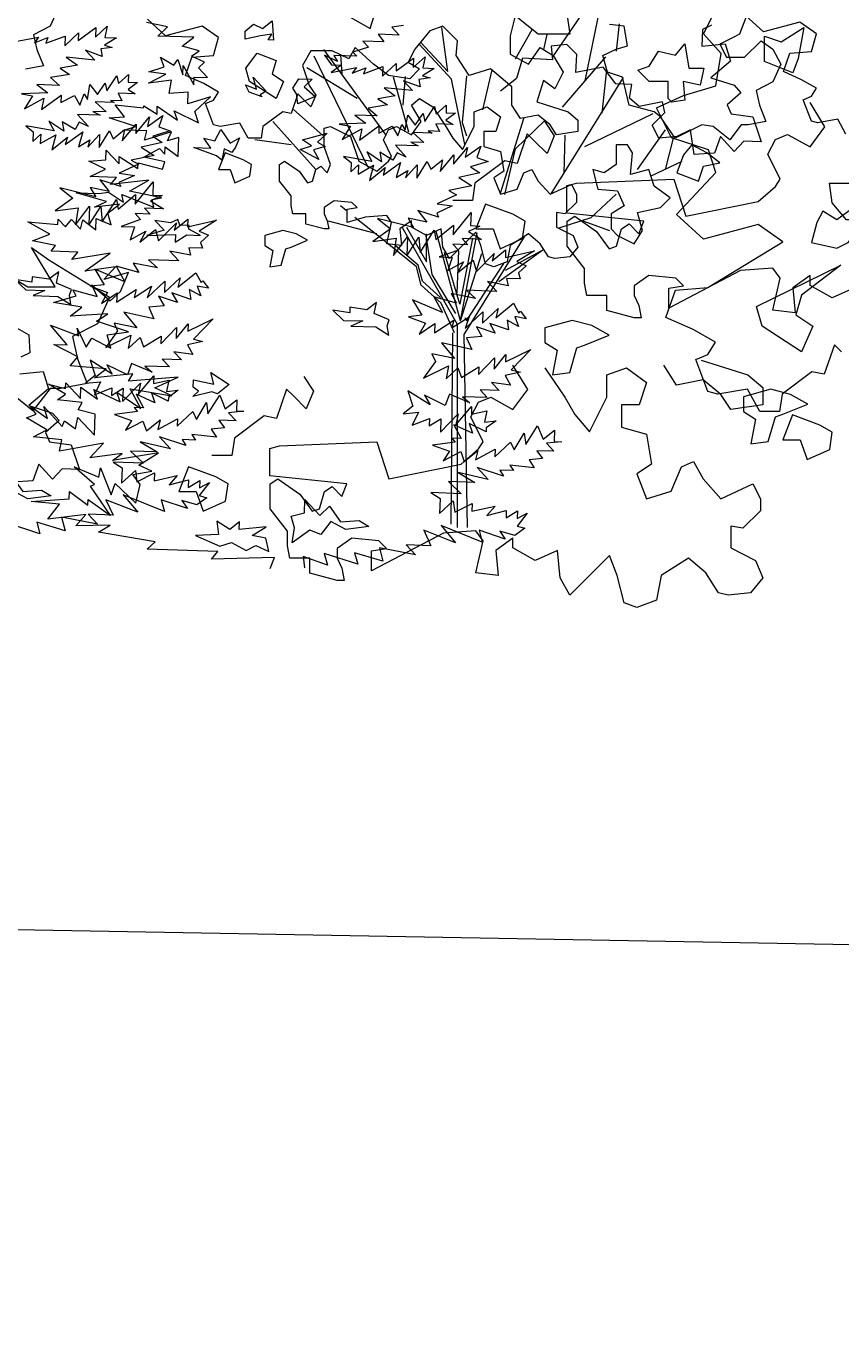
# Model space of a CAD drawing. Header units: inches. Extents: x -11 to 128, y 7 to 56.
# Drawn here: x 64.518 to 65.03, y 21.375 to 22.189 of the extents above; entities that cross this region are included whole.
import ezdxf

# ---------------------------------------------------------------- set-up
doc = ezdxf.new("R2010")
doc.units = ezdxf.units.IN
doc.header["$MEASUREMENT"] = 0
doc.layers.add('CAY', color=94, linetype='Continuous')
doc.layers.add('CAY-3', color=61, linetype='Continuous')
picture_1 = doc.add_image_def('image1.jpg', size_in_pixel=(1680, 1093))

# ---------------------------------------------------------------- blocks, each defined once
blk = doc.blocks.new('A$C76451831')
at = {"layer": 'CAY'}
for p, q in [((2281, 794.5), (2332.5, 870.4)), ((2326.2, 761), (2347.8, 865.6)), ((2491.6, 827), (2512.8, 868.3)), ((2134, 774), (2125.3, 835.7)), ((2370.1, 802.5), (2374.1, 840.9)), ((2228.6, 791.9), (2251.7, 832.8)), ((2268, 805.1), (2272.9, 825.9)), ((2516.4, 799.3), (2491.6, 827)), ((2047.7, 684.5), (1960.2, 805.1)), ((2138.7, 763.4), (2093.5, 812.2)), ((2095.8, 814.5), (2134, 774)), ((2509.3, 753.8), (2516.4, 799.3)), ((2022.3, 639.8), (1946.8, 795.6)), ((1985.8, 770.9), (1983.8, 797.9)), ((2294.3, 724.1), (2354.9, 794.5)), ((5100.1, 784.6), (5088.7, 759.5)), ((2007, 736.3), (1936.2, 779.1)), ((2079.1, 689), (2057.9, 766.3)), ((2071.1, 726.8), (2074.5, 766.9)), ((2157.5, 671.8), (2138.7, 763.4)), ((2159.9, 768.1), (2154, 702.8)), ((2182.7, 720.5), (2195.7, 776.4)), ((2278.7, 602.9), (2379.6, 765.8)), ((2350.1, 715.8), (2356.4, 776.4)), ((5253, 758.5), (5223.8, 764.9)), ((2463.9, 740.3), (2509.3, 753.8)), ((5088.7, 759.5), (5065.6, 747.7)), ((5065.6, 747.7), (5070.3, 726.8)), ((5239.5, 745.8), (5253, 758.5)), ((5289.7, 744), (5239.5, 745.8)), ((5273.4, 731.5), (5289.7, 744)), ((5577.6, 747.1), (5548.1, 748.2)), ((5548.1, 748.2), (5555.9, 737.5)), ((5583.5, 760.5), (5567.1, 758.4)), ((5567.1, 758.4), (5577.6, 747.1)), ((2426.2, 723.2), (2463.9, 740.3)), ((5070.3, 726.8), (5079.3, 704)), ((5297.2, 725.2), (5273.4, 731.5)), ((5534.4, 730.1), (5512.8, 723.1)), ((5526.5, 738.5), (5534.4, 730.1)), ((5555.9, 737.5), (5526.5, 738.5)), ((1958.8, 684.4), (1917.8, 720.8)), ((2207.6, 603.7), (2240.9, 709.9)), ((2325.4, 669), (2421.3, 715.4)), ((2446.8, 681.3), (2426.2, 723.2)), ((5248.4, 702.9), (5243.4, 716.2)), ((5243.4, 716.2), (5262.1, 705.1)), ((5262.1, 705.1), (5267.3, 713.1)), ((5267.3, 713.1), (5274.7, 691.5)), ((5286.5, 717.4), (5297.2, 725.2)), ((5304.8, 709.1), (5286.5, 717.4)), ((5296.4, 701.2), (5304.8, 709.1)), ((5472.8, 719.1), (5482.8, 705.6)), ((5491.1, 710.3), (5472.8, 719.1)), ((5518.1, 717.5), (5485.9, 718.6)), ((5485.9, 718.6), (5491.1, 710.3)), ((5512.8, 723.1), (5518.1, 717.5)), ((5554.2, 689.5), (5573.5, 707.4)), ((5573.1, 697), (5597.7, 714.7)), ((5573.5, 707.4), (5573.1, 697)), ((5597.3, 701.6), (5613.7, 716.9)), ((5597.7, 714.7), (5597.3, 701.6)), ((5613.7, 716.9), (5610.4, 701.1)), ((1948.8, 636.8), (1888.7, 704)), ((2154, 702.8), (2159.9, 684)), ((2228.7, 665.9), (2269.2, 705.2)), ((2399.3, 636.8), (2438.6, 692.2)), ((5079.3, 704), (5054.2, 699.3)), ((5226.3, 679.6), (5250.7, 692.4)), ((5226.8, 695.5), (5248.4, 702.9)), ((5250.7, 692.4), (5226.8, 695.5)), ((5274.7, 691.5), (5275.2, 704.7)), ((5275.2, 704.7), (5290.1, 677.4)), ((5309, 687.6), (5296.4, 701.2)), ((5496.3, 705.1), (5482.4, 694.7)), ((5482.4, 694.7), (5517.5, 701.6)), ((5482.8, 705.6), (5496.3, 705.1)), ((5517.5, 701.6), (5511.8, 693.7)), ((5511.8, 693.7), (5530.6, 701.2)), ((5527.6, 693.1), (5554.7, 703.1)), ((5530.6, 701.2), (5527.6, 693.1)), ((5554.7, 703.1), (5554.2, 689.5)), ((5626.7, 700.5), (5610, 690.2)), ((5610, 690.2), (5620.8, 687.1)), ((5610.4, 701.1), (5626.7, 700.5)), ((1914.2, 671.4), (1863.5, 678.5)), ((2296.7, 631.7), (2297.9, 685.1)), ((2438.6, 636.8), (2450, 680.8)), ((2498.7, 664.2), (2446.8, 681.3)), ((5258.6, 683.9), (5226.3, 679.6)), ((5255.2, 665.5), (5258.6, 683.9)), ((5290.1, 677.4), (5290.5, 688.3)), ((5290.5, 688.3), (5309, 687.6)), ((5596.1, 669.4), (5556.4, 673.5)), ((5556.4, 673.5), (5571.9, 662.1)), ((5606.7, 674.5), (5583.5, 683)), ((5583.5, 683), (5596.1, 669.4)), ((5620.8, 687.1), (5604.8, 685)), ((5604.8, 685), (5606.7, 674.5)), ((2213.4, 601.8), (2228.7, 665.9)), ((2509.3, 632.9), (2498.7, 664.2)), ((5282, 667.2), (5255.2, 665.5)), ((5281.5, 650.9), (5282, 667.2)), ((5313.5, 660.7), (5281.5, 650.9)), ((5291.5, 640.2), (5313.5, 660.7)), ((5571.9, 662.1), (5547.7, 658)), ((5547.7, 658), (5561, 649.3)), ((2417.8, 627.7), (2461.8, 648.6)), ((5179.9, 649.5), (5219.6, 645.4)), ((5192.9, 632.7), (5179.9, 649.5)), ((5219.6, 645.4), (5219.7, 648.1)), ((5219.7, 648.1), (5238.4, 636.6)), ((5238.4, 636.6), (5238.7, 647.4)), ((5238.7, 647.4), (5267.1, 627.9)), ((5262.5, 641.2), (5296.4, 624.1)), ((5267.1, 627.9), (5262.5, 641.2)), ((5296.4, 624.1), (5291.5, 640.2)), ((5515.2, 635.1), (5530.7, 623.7)), ((5546.9, 634), (5515.2, 635.1)), ((5561, 649.3), (5534.1, 644.8)), ((5534.1, 644.8), (5546.9, 634)), ((5586.1, 614), (5589.5, 635.2)), ((5589.5, 635.2), (5599.9, 621.2)), ((5599.9, 621.2), (5610.9, 637.2)), ((5610.9, 637.2), (5613.2, 626.2)), ((5613.2, 626.2), (5627.1, 647)), ((5627.1, 647), (5629.4, 636.5)), ((5629.4, 636.5), (5643.5, 649.2)), ((5656.2, 637.9), (5642.7, 627.9)), ((5643.5, 649.2), (5643.1, 638.3)), ((5643.1, 638.3), (5656.2, 637.9)), ((5171.6, 631.2), (5192.9, 632.7)), ((5208.3, 619), (5171.6, 631.2)), ((5192.3, 614.2), (5208.3, 619)), ((5530.7, 623.7), (5493.4, 622.2)), ((5493.4, 622.2), (5509.2, 619.4)), ((5509.2, 619.4), (5497.7, 600.8)), ((5521.7, 599.9), (5549.1, 620.3)), ((5549.1, 620.3), (5548.8, 609.9)), ((5548.8, 609.9), (5567.7, 619.6)), ((5567.7, 619.6), (5575.4, 606.2)), ((5575.4, 606.2), (5581.3, 621.9)), ((5581.3, 621.9), (5586.1, 614)), ((5629, 622.9), (5634, 612.3)), ((5652.9, 622.1), (5629, 622.9)), ((5642.7, 627.9), (5652.9, 622.1)), ((2334.4, 569.5), (2369.4, 602.2)), ((5224, 613.1), (5192.3, 614.2)), ((5220.8, 600), (5224, 613.1)), ((5258.8, 611.8), (5220.8, 600)), ((5252.9, 598.9), (5258.8, 611.8)), ((5268.9, 603.8), (5252.9, 598.9)), ((5268, 577.1), (5268.9, 603.8)), ((5497.7, 600.8), (5525, 616.1)), ((5525, 616.1), (5521.7, 599.9)), ((5596.8, 610.9), (5612.2, 596.8)), ((5623.5, 610), (5596.8, 610.9)), ((5618.2, 612.9), (5623.5, 610)), ((5634, 612.3), (5618.2, 612.9)), ((1991.5, 579.5), (1983.4, 586)), ((5166.8, 572.4), (5167.3, 586)), ((5167.3, 586), (5185.2, 566.8)), ((5219.9, 576), (5241.7, 588.4)), ((5241.7, 588.4), (5249.5, 580.4)), ((5249.5, 580.4), (5249.9, 590.8)), ((5249.9, 590.8), (5268, 577.1)), ((5552.8, 569.8), (5532, 583.7)), ((5532, 583.7), (5539.2, 570.3)), ((5568.7, 572), (5550.5, 583.1)), ((5550.5, 583.1), (5552.8, 569.8)), ((5574.5, 582.2), (5568.7, 572)), ((5603.9, 592.1), (5572.2, 593.2)), ((5572.2, 593.2), (5587.5, 576.3)), ((5587.5, 576.3), (5574.5, 582.2)), ((5612.2, 596.8), (5593.6, 597.4)), ((5593.6, 597.4), (5603.9, 592.1)), ((5653.7, 566.3), (5673.1, 589.7)), ((5669.9, 576.2), (5691.8, 591.7)), ((5673.1, 589.7), (5669.9, 576.2)), ((5691.8, 591.7), (5686.2, 575.6)), ((2034.5, 546.7), (1966.9, 564.4)), ((2041.2, 539.6), (2003.7, 569.7)), ((2289.6, 555.4), (2334.4, 569.5)), ((2323, 565.2), (2360, 551.4)), ((5142.7, 570.6), (5166.8, 572.4)), ((5166.3, 559.3), (5142.7, 570.6)), ((5185.2, 566.8), (5185.5, 577.2)), ((5185.5, 577.2), (5211.7, 560.4)), ((5211.7, 560.4), (5212, 568.1)), ((5212, 568.1), (5246.1, 559.2)), ((5249.2, 569.6), (5219.9, 576)), ((5246.1, 559.2), (5249.2, 569.6)), ((5499.6, 577.1), (5510.2, 568.6)), ((5539.2, 570.3), (5499.6, 577.1)), ((5510.2, 568.6), (5509.7, 555.5)), ((5509.7, 555.5), (5520.5, 565.5)), ((5520.5, 565.5), (5520, 552.4)), ((5520, 552.4), (5541.7, 564.8)), ((5541.7, 564.8), (5536, 543.7)), ((5554.9, 551.2), (5579.5, 568.9)), ((5579.5, 568.9), (5573.3, 547.8)), ((5586.4, 547.4), (5602.9, 565.4)), ((5602.3, 546.8), (5616.7, 570.3)), ((5602.9, 565.4), (5602.3, 546.8)), ((5616.7, 570.3), (5621.8, 559.3)), ((5621.8, 559.3), (5638.1, 572.3)), ((5634.8, 556.1), (5654.2, 579.4)), ((5638.1, 572.3), (5634.8, 556.1)), ((5654.2, 579.4), (5653.7, 566.3)), ((5701.9, 570.1), (5677.6, 562.8)), ((5677.6, 562.8), (5690.5, 554.2)), ((5686.2, 575.6), (5701.9, 570.1)), ((2147.3, 419.7), (2069.9, 556)), ((2075.8, 556.2), (2104.1, 507.8)), ((2102.9, 544.4), (2111.2, 489.7)), ((2104.1, 507.8), (2104.1, 546.7)), ((2151.6, 424.8), (2117.3, 549.9)), ((2151.6, 424.8), (2175, 548.1)), ((5144.7, 549.2), (5166.3, 559.3)), ((5181.8, 547.9), (5144.7, 549.2)), ((5173.3, 537.8), (5181.8, 547.9)), ((5536, 543.7), (5557.9, 561.5)), ((5557.9, 561.5), (5554.9, 551.2)), ((5573.3, 547.8), (5589.5, 557.7)), ((5589.5, 557.7), (5586.4, 547.4)), ((5690.5, 554.2), (5661.2, 547.5)), ((5661.2, 547.5), (5679.4, 536)), ((2089.9, 500.7), (2041.2, 539.6)), ((2092.3, 503.1), (2060.4, 530.2)), ((2168.2, 540.8), (2150.5, 448.4)), ((2156.8, 405.9), (2241.3, 542.4)), ((5125.3, 526.3), (5157, 525.2)), ((5167.5, 513.9), (5125.3, 526.3)), ((5157, 525.2), (5170.6, 527)), ((5170.6, 527), (5191.5, 513.1)), ((5227, 544), (5173.3, 537.8)), ((5199.7, 528.7), (5227, 544)), ((5244.7, 519.4), (5199.7, 528.7)), ((5679.4, 536), (5647, 529.4)), ((5647, 529.4), (5657.7, 523.6)), ((5683.6, 539.8), (5680.1, 515.6)), ((2150.5, 448.4), (2129.2, 520.8)), ((2146.9, 463.7), (2149.3, 523.1)), ((2151.6, 424.8), (2181.2, 519.2)), ((2205.1, 479.9), (2266.8, 524.3)), ((2214.5, 496), (2264.5, 523.1)), ((5150.9, 506.4), (5167.5, 513.9)), ((5185.9, 510.6), (5150.9, 506.4)), ((5169.6, 498), (5185.9, 510.6)), ((5189.1, 524.1), (5233.8, 506.2)), ((5191.5, 513.1), (5189.1, 524.1)), ((5231.5, 517.1), (5244.7, 519.4)), ((5233.8, 506.2), (5231.5, 517.1)), ((5651.7, 507.9), (5630, 497.8)), ((5657.7, 523.6), (5630.5, 510.9)), ((5630.5, 510.9), (5651.7, 507.9)), ((5680.1, 515.6), (5652.4, 515.6)), ((2096.6, 475.1), (2089.9, 500.7)), ((2098.2, 480.3), (2092.3, 503.1)), ((2111.2, 489.7), (2144.6, 435.4)), ((2159.9, 424.8), (2212.2, 505.4)), ((5152.5, 474.6), (5153.1, 490.4)), ((5153.1, 490.4), (5174, 481.5)), ((5174, 481.5), (5169.6, 498)), ((5597.6, 477.6), (5547.3, 490.2)), ((5547.3, 490.2), (5565.4, 476)), ((5589.9, 491), (5597.6, 477.6)), ((5616.4, 485.1), (5589.9, 491)), ((5632.6, 492.3), (5603.4, 501.4)), ((5603.4, 501.4), (5616.4, 485.1)), ((5630, 497.8), (5632.6, 492.3)), ((5653, 467.5), (5678.1, 498.8)), ((5678.1, 498.8), (5677.5, 480.3)), ((2124.5, 449.6), (2096.6, 475.1)), ((2123.3, 457.8), (2098.2, 480.3)), ((5057.3, 485.6), (5099.7, 481.8)), ((5088.4, 468.6), (5057.3, 485.6)), ((5099.7, 481.8), (5100, 489.5)), ((5100, 489.5), (5110.1, 478.8)), ((5110.1, 478.8), (5118.6, 488.9)), ((5118.6, 488.9), (5131.2, 475.3)), ((5131.2, 475.3), (5134.4, 488.3)), ((5134.4, 488.3), (5152.5, 474.6)), ((5565.4, 476), (5540.7, 458.3)), ((5606.8, 442.8), (5626.5, 473.9)), ((5626.5, 473.9), (5628.7, 460.7)), ((5628.7, 460.7), (5653.5, 481.1)), ((5653.5, 481.1), (5653, 467.5)), ((5690.6, 479.8), (5674.5, 472.2)), ((5674.5, 472.2), (5692.6, 461.1)), ((5677.5, 480.3), (5690.6, 479.8)), ((5064.1, 459.1), (5088.4, 468.6)), ((5096, 452.5), (5064.1, 459.1)), ((5540.7, 458.3), (5573.1, 462.6)), ((5569.5, 438.7), (5589, 464.8)), ((5573.1, 462.6), (5569.5, 438.7)), ((5589, 464.8), (5588.1, 438)), ((5588.1, 438), (5604.8, 464.2)), ((5604.8, 464.2), (5606.8, 442.8)), ((5652.5, 454.4), (5660.4, 445.9)), ((5673.8, 453.6), (5652.5, 454.4)), ((5665.9, 462.1), (5673.8, 453.6)), ((5692.6, 461.1), (5665.9, 462.1)), ((2143, 408.3), (2124.5, 449.6)), ((5062.5, 449.6), (5086.7, 432.5)), ((5090.3, 444.6), (5096, 452.5)), ((5127.4, 443.3), (5090.3, 444.6)), ((5119.3, 433.1), (5127.4, 443.3)), ((5172.7, 441.7), (5119.3, 433.1)), ((5137.3, 416.6), (5172.7, 441.7)), ((5660.4, 445.9), (5633.3, 436.5)), ((5633.3, 436.5), (5651.9, 435.8)), ((5651.9, 435.8), (5645.8, 417.4)), ((5685.6, 416.1), (5710.5, 441.5)), ((5707.5, 431.2), (5726.6, 446.4)), ((5710.5, 441.5), (5707.5, 431.2)), ((5726.6, 446.4), (5726.2, 435.9)), ((5726.2, 435.9), (5766.8, 445)), ((5766.8, 445), (5742.3, 429.9)), ((2147.3, 135.4), (2147.3, 419.7)), ((2157.5, 429.5), (2159.9, 424.8)), ((5180.2, 422.8), (5137.3, 416.6)), ((5163.7, 404.8), (5180.2, 422.8)), ((5645.8, 417.4), (5667.5, 429.8)), ((5659.3, 414.3), (5681.2, 432.1)), ((5667.5, 429.8), (5659.3, 414.3)), ((5681.2, 432.1), (5685.6, 416.1)), ((5742.3, 429.9), (5755.2, 424.1)), ((5755.2, 424.1), (5744.5, 414)), ((2138.3, 140.1), (2140.6, 408.3)), ((2161.5, 135.4), (2156.8, 405.9)), ((5198.4, 414.5), (5163.7, 404.8)), ((5187.1, 388.1), (5198.4, 414.5)), ((5701.4, 401.9), (5714.1, 388.3)), ((5730.2, 395.9), (5701.4, 401.9)), ((5746.9, 405.8), (5727.9, 406.4)), ((5727.9, 406.4), (5730.2, 395.9)), ((5744.5, 414), (5746.9, 405.8)), ((5093.2, 372.8), (5125.3, 382.1)), ((5120.6, 390.5), (5154.7, 381.1)), ((5125.3, 382.1), (5120.6, 390.5)), ((5154.7, 381.1), (5147.1, 397.2)), ((5147.1, 397.2), (5173, 375)), ((5173, 375), (5187.1, 388.1)), ((5650.1, 385.1), (5657.8, 371.7)), ((5684.3, 378.5), (5650.1, 385.1)), ((5714.1, 388.3), (5671.6, 389.8)), ((5671.6, 389.8), (5684.3, 378.5)), ((5132.9, 366), (5093.2, 372.8)), ((5116.6, 353.4), (5132.9, 366)), ((5171.9, 380.3), (5154.8, 342.6)), ((5596.3, 376.6), (5609.2, 354.8)), ((5638.3, 358.8), (5596.3, 376.6)), ((5625.9, 380.5), (5638.3, 358.8)), ((5657.8, 371.7), (5625.9, 380.5)), ((5694, 343.7), (5716, 364.2)), ((5712.8, 351.2), (5737.6, 371.6)), ((5716, 364.2), (5712.8, 351.2)), ((5737.6, 371.6), (5745.2, 357.8)), ((5169.7, 356.6), (5116.6, 353.4)), ((5153.5, 346.7), (5169.7, 356.6)), ((5198.3, 331.5), (5153.5, 346.7)), ((5609.2, 354.8), (5590.5, 352.7)), ((5590.5, 352.7), (5614.2, 343.7)), ((5626.9, 330.2), (5654.2, 347.8)), ((5651.2, 337), (5675.7, 352.5)), ((5654.2, 347.8), (5651.2, 337)), ((5669.7, 336.4), (5694.5, 359.5)), ((5675.7, 352.5), (5669.7, 336.4)), ((5694.5, 359.5), (5694, 343.7)), ((5744.6, 339.2), (5728.6, 347.9)), ((5728.6, 347.9), (5730.8, 334.2)), ((5755.4, 349.7), (5739.6, 353)), ((5739.6, 353), (5744.6, 339.2)), ((5745.2, 357.8), (5747.6, 360.4)), ((5747.6, 360.4), (5755.4, 349.7)), ((5112.4, 313.2), (5089.4, 340.8)), ((5089.4, 340.8), (5128.7, 326.2)), ((5154.8, 342.6), (5120.1, 324.9)), ((5126.4, 336.8), (5139.1, 310)), ((5128.7, 326.2), (5126.4, 336.8)), ((5168.7, 327.6), (5198.3, 331.5)), ((5173.5, 308.8), (5168.7, 327.6)), ((5614.2, 343.7), (5605.5, 328.2)), ((5605.5, 328.2), (5627.4, 343.3)), ((5627.4, 343.3), (5626.9, 330.2)), ((5712.1, 329.9), (5685.6, 338.5)), ((5685.6, 338.5), (5693.3, 325.1)), ((5730.8, 334.2), (5704.4, 343.3)), ((5704.4, 343.3), (5712.1, 329.9)), ((5093.9, 313.9), (5112.4, 313.2)), ((5127.7, 296.8), (5093.9, 313.9)), ((5120.1, 324.9), (5127.1, 293.6)), ((5139.1, 310), (5147.2, 322.9)), ((5147.2, 322.9), (5173.5, 308.8)), ((5636.8, 316.2), (5655.1, 294.3)), ((5679.1, 307), (5636.8, 316.2)), ((5693.3, 325.1), (5672, 323.1)), ((5672, 323.1), (5679.1, 307)), ((5116.8, 284), (5127.7, 296.8)), ((5127.1, 293.6), (5140.7, 259.4)), ((5628.2, 290.2), (5611.5, 266.8)), ((5623.2, 300.8), (5628.2, 290.2)), ((5655.1, 294.3), (5623.2, 300.8)), ((5688.7, 271.8), (5710.9, 295)), ((5710.3, 279.2), (5726.9, 299.9)), ((5710.9, 295), (5710.3, 279.2)), ((5726.5, 289.5), (5762, 306.9)), ((5726.9, 299.9), (5726.5, 289.5)), ((5762, 306.9), (5734.3, 278.4)), ((5167, 279.6), (5116.8, 284)), ((5150.7, 267), (5167, 279.6)), ((5204.4, 272.8), (5150.7, 267)), ((5198.6, 262.6), (5204.4, 272.8)), ((5611.5, 266.8), (5646.6, 284.1)), ((5646.6, 284.1), (5643.2, 265.7)), ((5643.2, 265.7), (5659.6, 281)), ((5659.6, 281), (5664.6, 267.6)), ((5664.6, 267.6), (5689.1, 282.7)), ((5689.1, 282.7), (5688.7, 271.8)), ((5747.3, 275.2), (5725.9, 270.5)), ((5734.3, 278.4), (5747.3, 275.2)), ((5110, 244.4), (5086.5, 258.4)), ((5086.5, 258.4), (5110.3, 252.1)), ((5140.7, 259.4), (5103, 252.3)), ((5110.3, 252.1), (5110.6, 260.2)), ((5110.6, 260.2), (5131.1, 238.2)), ((5131.1, 238.2), (5131.7, 254.1)), ((5131.7, 254.1), (5155.1, 237.4)), ((5268.1, 267.9), (5198.6, 262.6)), ((5235.4, 253.2), (5268.1, 267.9)), ((5733.6, 257.1), (5706.9, 260.7)), ((5706.9, 260.7), (5717.4, 249.5)), ((5725.9, 270.5), (5733.6, 257.1)), ((5064.6, 221), (5029.8, 248.8)), ((5088.8, 252.3), (5064.6, 221)), ((5103, 252.3), (5088.8, 252.3)), ((5098.9, 236.6), (5110, 244.4)), ((5133.6, 232.7), (5098.9, 236.6)), ((5155.1, 237.4), (5150.1, 250.7)), ((5150.1, 250.7), (5186.7, 233.6)), ((5186.7, 233.6), (5182.2, 246.9)), ((5182.2, 246.9), (5215.8, 224.4)), ((5200.9, 251.6), (5259, 241.9)), ((5215.8, 224.4), (5200.9, 251.6)), ((5259, 241.9), (5235.4, 253.2)), ((5620.7, 229.3), (5589.6, 249)), ((5589.6, 249), (5596.6, 227.4)), ((5641.9, 228.5), (5613, 242.7)), ((5613, 242.7), (5620.7, 229.3)), ((5647.9, 244.2), (5641.9, 228.5)), ((5676.5, 232.3), (5647.9, 244.2)), ((5700.8, 239.6), (5666.4, 240.8)), ((5666.4, 240.8), (5676.5, 232.3)), ((5717.4, 249.5), (5690.7, 250.4)), ((5690.7, 250.4), (5700.8, 239.6)), ((5069.2, 216.4), (5061.4, 227.5)), ((5061.4, 227.5), (5084.8, 210.4)), ((5080, 226.9), (5105.7, 199.2)), ((5084.8, 210.4), (5080, 226.9)), ((5127.8, 222.5), (5133.6, 232.7)), ((5151.6, 216.2), (5127.8, 222.5)), ((5596.6, 227.4), (5583.1, 217)), ((5583.1, 217), (5604.4, 219)), ((5604.4, 219), (5595.6, 200.7)), ((5656.8, 201.3), (5679, 227.2)), ((5679, 227.2), (5678.7, 216.4)), ((5678.7, 216.4), (5700.1, 221.1)), ((5700.1, 221.1), (5696.9, 205.3)), ((5055.4, 211.4), (5069.2, 216.4)), ((5084.3, 194.5), (5055.4, 211.4)), ((5105.7, 199.2), (5108.7, 206.8)), ((5108.7, 206.8), (5124.2, 195.8)), ((5124.2, 195.8), (5127.5, 211.6)), ((5127.5, 211.6), (5150.6, 186.8)), ((5150.6, 186.8), (5151.6, 216.2)), ((5595.6, 200.7), (5620, 210.3)), ((5620, 210.3), (5619.6, 199.9)), ((5619.6, 199.9), (5635.8, 209.7)), ((5635.2, 191.1), (5660.1, 217)), ((5635.8, 209.7), (5635.2, 191.1)), ((5654.1, 201.4), (5664.3, 182.4)), ((5680.4, 189.6), (5654.1, 201.4)), ((5660.1, 217), (5656.8, 201.3)), ((5699.1, 191.6), (5675.5, 203.3)), ((5675.5, 203.3), (5680.4, 189.6)), ((5696.9, 205.3), (5713.2, 207)), ((5713.2, 207), (5699.3, 197.1)), ((5754.7, 173.8), (5771.4, 200)), ((5771.4, 200), (5778.9, 181.1)), ((5065.3, 184.8), (5084.3, 194.5)), ((5105.1, 180.6), (5065.3, 184.8)), ((5651.2, 182.9), (5656, 177.3)), ((5664.3, 182.4), (5651.2, 182.9)), ((5699.3, 197.1), (5699.1, 191.6)), ((5738.5, 166.2), (5752.5, 189.8)), ((5752.5, 189.8), (5754.7, 173.8)), ((5778.9, 181.1), (5795.2, 193.7)), ((5795.2, 193.7), (5794.7, 177.9)), ((5101.8, 164.4), (5105.1, 180.6)), ((5163.4, 175.9), (5101.8, 164.4)), ((5144.1, 155.3), (5163.4, 175.9)), ((5656, 177.3), (5624.1, 172.9)), ((5624.1, 172.9), (5647.8, 164.4)), ((5647.8, 164.4), (5639.2, 151.1)), ((5639.2, 151.1), (5663.7, 163.9)), ((5663.7, 163.9), (5668.6, 150.1)), ((5668.6, 150.1), (5687.7, 165.3)), ((5684.6, 152.2), (5711.8, 167.2)), ((5687.7, 165.3), (5684.6, 152.2)), ((5711.5, 156.8), (5733.5, 177.3)), ((5711.8, 167.2), (5711.5, 156.8)), ((5733.5, 177.3), (5738.5, 166.2)), ((5794.2, 164.3), (5770.2, 165.1)), ((5770.2, 165.1), (5778, 154.4)), ((5805.1, 177.5), (5783.7, 175.5)), ((5783.7, 175.5), (5794.2, 164.3)), ((5794.7, 177.9), (5805.1, 177.5)), ((5189.6, 161.4), (5144.1, 155.3)), ((5240.4, 162.3), (5176.1, 151.4)), ((5176.1, 151.4), (5189.6, 161.4)), ((5213, 144.7), (5240.4, 162.3)), ((5766.7, 141.2), (5732.4, 145.1)), ((5732.4, 145.1), (5737.5, 137.3)), ((5778, 154.4), (5759.3, 152.4)), ((5759.3, 152.4), (5766.7, 141.2)), ((5150.9, 117.8), (5122.3, 142.4)), ((5122.3, 142.4), (5156.7, 128.1)), ((5156.7, 128.1), (5159.4, 141.1)), ((5159.4, 141.1), (5174.4, 103.4)), ((5204.4, 131.8), (5231.3, 136.3)), ((5214.8, 117.9), (5204.4, 131.8)), ((5231.3, 136.3), (5213, 144.7)), ((5702.2, 124.9), (5659.9, 134.5)), ((5659.9, 134.5), (5683.5, 120.6)), ((5723.7, 129.6), (5686.9, 141.7)), ((5686.9, 141.7), (5702.2, 124.9)), ((5737.5, 137.3), (5718.5, 137.9)), ((5718.5, 137.9), (5723.7, 129.6)), ((5145.4, 115.3), (5150.9, 117.8)), ((5173.4, 74.4), (5145.4, 115.3)), ((5174.4, 103.4), (5180, 119.1)), ((5180, 119.1), (5208.5, 91.8)), ((5208.5, 91.8), (5214.8, 117.9)), ((5646.4, 121.9), (5664.3, 104.9)), ((5683.5, 120.6), (5646.4, 121.9)), ((5062.2, 94.2), (5115.3, 97.8)), ((5101.9, 90.1), (5062.2, 94.2)), ((5115.3, 97.8), (5115.7, 108.2)), ((5115.7, 108.2), (5141.7, 88.7)), ((5141.7, 88.7), (5142, 96.8)), ((5142, 96.8), (5173.4, 74.4)), ((5621.8, 106.4), (5634.7, 98.2)), ((5664.3, 104.9), (5621.8, 106.4)), ((5634.7, 98.2), (5633.9, 77)), ((5633.9, 77), (5653.1, 94.9)), ((5653.1, 94.9), (5655.3, 78.9)), ((5655.3, 78.9), (5679.7, 91.2)), ((5679.7, 91.2), (5679.3, 80.4)), ((5085.3, 69.4), (5101.9, 90.1)), ((5138.6, 75.7), (5085.3, 69.4)), ((5124.9, 59.8), (5138.6, 75.7)), ((5679.3, 80.4), (5711.8, 87.4)), ((5711.8, 87.4), (5700.4, 74.6)), ((5700.4, 74.6), (5727.4, 81.4)), ((5727.4, 81.4), (5727.1, 71)), ((5727.1, 71), (5743.3, 80.8)), ((5756.7, 77.6), (5742.5, 59.6)), ((5743.3, 80.8), (5742.9, 70.4)), ((5742.9, 70.4), (5756.7, 77.6)), ((5172.9, 60.9), (5124.9, 59.8)), ((5156.3, 51), (5172.9, 60.9)), ((5693.7, 37.2), (5636.1, 60.6)), ((5636.1, 60.6), (5656.5, 36.3)), ((5753.3, 56.5), (5739.3, 46.5)), ((5742.5, 59.6), (5753.3, 56.5)), ((5236, 37.4), (5156.3, 51)), ((5224.8, 27.3), (5236, 37.4)), ((5656.5, 36.3), (5611.8, 53.7)), ((5611.8, 53.7), (5621.9, 32)), ((5726, 41.5), (5689.3, 53.7)), ((5689.3, 53.7), (5693.7, 37.2)), ((5739.3, 46.5), (5718.3, 52.7)), ((5718.3, 52.7), (5726, 41.5)), ((5323.5, 23.9), (5224.8, 27.3)), ((5314.9, 13.3), (5323.5, 23.9)), ((5472.5, 21.4), (5476.9, 4.9)), ((5519.5, 6.1), (5472.5, 21.4)), ((5515.1, 22.2), (5519.5, 6.1)), ((5554.6, 10.4), (5515.1, 22.2)), ((5600.2, 19.2), (5549.8, 29.1)), ((5549.8, 29.1), (5554.6, 10.4)), ((5621.9, 32), (5587.1, 33.3)), ((5587.1, 33.3), (5600.2, 19.2)), ((5402.9, 15.7), (5314.9, 13.3)), ((5396.9, 0), (5402.9, 15.7)), ((5476.9, 4.9), (5442.9, 17)), ((5442.9, 17), (5445, 1))]:
    blk.add_line(p, q, dxfattribs=at)
for points in [[(2551.8, 851.9), (2542.4, 826.3), (2533.3, 821.6), (2514.8, 812.5), (2523.9, 794.1), (2549.4, 794.1), (2572.6, 816.9), (2588.7, 805.5), (2600.1, 784.6), (2588.7, 759.5), (2565.6, 747.7), (2570.3, 726.8), (2579.3, 704), (2554.2, 699.3), (2544.7, 699.3), (2528.6, 678.5), (2505.4, 696.9), (2489.3, 699.3), (2452.3, 680.8), (2431.5, 710.7), (2422.5, 717.8), (2387.9, 726.8), (2378.5, 766.1), (2357.6, 773.2), (2350.9, 796.4), (2369.4, 805.5), (2385.5, 810.2), (2380.8, 837.7), (2360, 840.1)], [(2299.8, 858.6), (2304.6, 826.3), (2260.5, 826.3), (2228.3, 851.9), (2221.2, 824), (2221.2, 798.4), (2246.8, 784.6), (2262.9, 807.8), (2281.4, 796.4), (2295.5, 773.2), (2283.7, 750), (2267.6, 761.4), (2258.6, 731.5), (2302.2, 717.8), (2316, 706), (2316, 689.9), (2286.1, 685.5), (2277, 699.3), (2260.5, 713.1), (2235.4, 708.3), (2223.6, 726.8), (2223.6, 752.4), (2193.7, 777.9), (2163.8, 768.5), (2145.4, 796.4), (2147.3, 816.9), (2126.9, 837.7), (2108.4, 831), (2087.6, 805.5), (2078.1, 787), (2094.3, 777.9), (2080.5, 763.8), (2050.6, 768.5), (2029.8, 784.6), (2004.2, 807.8), (1995.2, 791.7), (1972, 803.1), (1942.1, 803.1), (1930.3, 782.3), (1939.8, 754.7), (1948.8, 741), (1942.1, 724.5), (1930.3, 736.3), (1923.7, 742.9), (1914.2, 715.4), (1902.8, 717.8), (1874.9, 696.9), (1872.6, 680.8), (1854.1, 680.8), (1842.7, 701.7), (1814.8, 696.9), (1805.7, 699.3), (1794.3, 729.2), (1805.7, 733.9), (1812.8, 745.3), (1792, 757.1), (1766.4, 768.5), (1775.5, 794.1), (1805.7, 796.4), (1812.8, 821.6), (1789.6, 837.7), (1738.5, 824), (1713.4, 847.2)], [(1525.5, 815.5), (1560.6, 822.4), (1554.9, 814.4), (1573.8, 821.9), (1570.8, 813.9), (1597.8, 823.8), (1597.4, 810.2), (1616.6, 828.2), (1616.2, 817.7), (1640.9, 835.5), (1640.4, 822.3), (1656.8, 837.6), (1653.5, 821.9), (1669.8, 821.3), (1653.1, 811), (1663.9, 807.9), (1648, 805.8), (1649.9, 795.3), (1626.6, 803.8), (1639.3, 790.2), (1599.5, 794.3), (1615, 782.9), (1590.8, 778.7), (1604.1, 770.1), (1577.2, 765.6), (1590, 754.7), (1558.3, 755.8), (1573.8, 744.4), (1536.6, 743), (1552.3, 740.2), (1540.8, 721.6), (1568.1, 736.9), (1564.8, 720.7), (1592.2, 741.1), (1591.9, 730.6), (1610.8, 740.4), (1618.5, 727), (1624.5, 742.7), (1629.2, 734.8), (1632.6, 756), (1643, 742), (1654, 757.9), (1656.3, 747), (1670.2, 767.8), (1672.6, 757.3), (1686.6, 770), (1686.2, 759.1), (1699.3, 758.6), (1685.9, 748.7), (1696.1, 742.9), (1672.1, 743.7), (1677.2, 733.1), (1661.3, 733.7), (1666.6, 730.8), (1639.9, 731.7), (1655.3, 717.6), (1636.8, 718.2), (1647, 712.9), (1615.3, 714), (1630.6, 697.1), (1617.6, 703), (1611.9, 692.8), (1593.7, 703.8), (1595.9, 690.6), (1575.1, 704.5), (1582.3, 691.1), (1542.7, 697.9), (1553.3, 689.4), (1552.8, 676.3), (1563.6, 686.3), (1563.1, 673.2), (1584.9, 685.6), (1579.1, 664.5), (1601.1, 682.3), (1598, 672), (1622.6, 689.7), (1616.4, 668.6), (1632.6, 678.5), (1629.6, 668.1), (1646.1, 686.1), (1645.4, 667.6), (1659.8, 691.1), (1664.9, 680), (1681.2, 693.1), (1677.9, 676.9), (1697.3, 700.2), (1696.8, 687.1), (1716.2, 710.4), (1713, 696.9), (1734.9, 712.5), (1729.3, 696.4), (1745, 690.8), (1720.7, 683.5), (1733.6, 674.9), (1704.3, 668.2), (1722.5, 656.7), (1690.1, 650.1), (1700.8, 644.3), (1673.6, 631.7), (1694.8, 628.7), (1673.2, 618.6), (1675.7, 613), (1646.5, 622.2), (1659.6, 605.9), (1633, 611.8), (1640.7, 598.4), (1590.4, 611), (1608.5, 596.8), (1583.9, 579.1), (1616.2, 583.4), (1612.6, 559.5), (1632.1, 585.5), (1631.2, 558.8), (1648, 585), (1649.9, 563.6), (1669.6, 594.7), (1671.9, 581.4), (1696.6, 601.9), (1696.1, 588.3), (1721.2, 619.6), (1720.6, 601), (1733.7, 600.6), (1717.6, 593), (1735.8, 581.9), (1709.1, 582.8), (1716.9, 574.4), (1695.7, 575.2), (1703.5, 566.7), (1676.5, 557.2), (1695, 556.6), (1688.9, 538.2), (1710.7, 550.6), (1702.4, 535), (1724.3, 552.8), (1728.8, 536.8), (1753.7, 562.3), (1750.6, 551.9), (1769.7, 567.1), (1769.3, 556.7), (1810, 565.7), (1785.4, 550.7), (1798.4, 544.8), (1787.6, 534.8), (1790, 526.5), (1771, 527.2), (1773.4, 516.7), (1744.6, 522.7), (1757.2, 509.1), (1714.7, 510.6), (1727.4, 499.2), (1693.2, 505.9), (1700.9, 492.5), (1669.1, 501.3), (1681.4, 479.5), (1639.5, 497.3), (1652.3, 475.6), (1633.6, 473.5), (1657.4, 464.5), (1648.7, 449), (1670.5, 464.1), (1670, 450.9), (1697.4, 468.6), (1694.3, 457.8), (1718.8, 473.3), (1712.8, 457.1), (1737.7, 480.3), (1737.1, 464.5), (1759.1, 485), (1755.9, 472), (1780.7, 492.4), (1788.3, 478.5), (1790.7, 481.2), (1798.5, 470.5), (1782.7, 473.7), (1787.7, 460), (1771.7, 468.7), (1773.9, 455), (1747.5, 464.1), (1755.2, 450.7), (1728.8, 459.3), (1736.5, 445.9), (1715.1, 443.9), (1722.2, 427.8), (1680, 437), (1698.2, 415), (1666.3, 421.6), (1671.3, 411), (1654.7, 387.5), (1689.7, 404.9), (1686.3, 386.4), (1702.7, 401.7), (1707.7, 388.4), (1732.3, 403.4), (1731.9, 392.6), (1754, 415.8), (1753.4, 400), (1770, 420.7), (1769.7, 410.3), (1805.2, 427.6), (1777.4, 399.1), (1790.4, 396), (1769, 391.3), (1776.7, 377.8), (1750.1, 381.5), (1760.6, 370.2), (1733.8, 371.2), (1743.9, 360.4), (1709.5, 361.6), (1719.6, 353.1), (1691, 365), (1685, 349.3), (1656.1, 363.5), (1663.8, 350.1), (1632.7, 369.7), (1639.7, 348.2), (1626.2, 337.8), (1647.6, 339.7), (1638.8, 321.5), (1663.1, 331), (1662.7, 320.6), (1679, 330.5), (1678.3, 311.9), (1703.2, 337.8), (1700, 322), (1722.2, 348), (1721.8, 337.1), (1743.2, 341.8), (1740, 326.1), (1756.3, 327.8), (1742.4, 317.8), (1742.2, 312.4), (1718.6, 324.1), (1723.6, 310.3), (1697.2, 322.1), (1707.5, 303.2), (1694.3, 303.7), (1699.1, 298), (1667.2, 293.7), (1691, 285.2), (1682.3, 271.9), (1706.8, 284.6), (1711.8, 270.9), (1730.9, 286.1), (1727.7, 273), (1755, 287.9), (1754.6, 277.5), (1776.6, 298.1), (1781.7, 287), (1795.6, 310.5), (1797.8, 294.6), (1814.6, 320.8), (1822.1, 301.9), (1838.4, 314.5), (1837.8, 298.6), (1848.2, 298.3), (1826.8, 296.3), (1837.3, 285.1), (1813.3, 285.9), (1821.1, 275.2), (1802.5, 273.1), (1809.8, 262), (1775.5, 265.9), (1780.6, 258), (1761.6, 258.7), (1766.8, 250.4), (1730.1, 262.5), (1745.3, 245.7), (1703.1, 255.3), (1726.6, 241.3), (1689.5, 242.6), (1707.5, 225.7), (1664.9, 227.2), (1677.8, 219), (1677, 197.7), (1696.2, 215.6), (1698.4, 199.7), (1722.9, 212), (1722.5, 201.1), (1754.9, 208.2), (1743.6, 195.4), (1770.5, 202.2), (1770.2, 191.8), (1786.4, 201.6), (1786, 191.2), (1799.9, 198.4), (1785.6, 180.3), (1796.4, 177.2), (1782.5, 167.3), (1761.4, 173.5), (1769.1, 162.3), (1732.4, 174.5), (1736.8, 158), (1679.2, 181.3), (1699.6, 157), (1654.9, 174.5), (1665, 152.8), (1630.2, 154), (1643.3, 140), (1592.9, 149.9), (1597.7, 131.1), (1558.2, 142.9), (1562.6, 126.9), (1515.6, 142.2)]]:
    blk.add_lwpolyline(points, dxfattribs=at)
for points in [[(2062.1, 857.9), (2075.3, 879), (2022.5, 916), (1985.5, 894.9), (1990.8, 887), (1982.9, 857.9), (2025.1, 834.2), (2035.7, 868.5)], [(2577.1, 788.1), (2577.1, 823.8), (2600.8, 815.8), (2632.5, 835.6), (2624.6, 792.1), (2616.7, 772.3)], [(1856.2, 760.2), (1850.9, 778.7), (1866.8, 799.8), (1893.2, 789.3), (1887.9, 770.8), (1903.7, 760.2), (1893.2, 736.5)], [(2415.7, 781.4), (2428.9, 802.5), (2452.7, 797.2), (2465.9, 813), (2471.2, 778.7), (2492.3, 778.7), (2487, 755), (2463.2, 760.2), (2465.9, 733.8), (2447.4, 731.2), (2442.1, 736.5), (2442.1, 760.2), (2415.7, 760.2), (2399.9, 776.1)], [(5401.5, 740.1), (5393.8, 740.4), (5399.1, 748.4), (5383.1, 746.2), (5361.7, 741.5), (5362, 752.4), (5373.3, 762.4), (5386.2, 756.5), (5399.7, 766.9)], [(1999.5, 590.8), (1974.4, 593.1), (1960.6, 583.7), (1960.6, 574.6), (1964.9, 565.2), (1967.3, 553.8), (1960.6, 553.8), (1935.1, 560.5), (1935.1, 574.6), (1916.6, 574.6), (1914.2, 586), (1914.2, 599.8), (1898.1, 620.6), (1898.1, 643.8), (1905.2, 648.6), (1925.6, 634.4), (1937.4, 618.3), (1944.1, 620.6), (1948.8, 636.8), (1955.9, 641.5), (1964.9, 632), (1969.6, 643.8), (1960.6, 669), (1960.6, 694.6), (1969.6, 696.9), (1997.6, 683.2), (2009, 648.6), (2034.5, 634.4), (2050.6, 648.6), (2054.9, 655.2), (2043.5, 678.5), (2050.6, 692.2), (2062, 696.9), (2082.9, 685.5), (2096.6, 704), (2082.9, 726.8), (2094.3, 736.3), (2112.7, 724.5), (2131.2, 696.9), (2140.6, 680.8), (2154.4, 664.7), (2170.5, 696.9), (2170.5, 717.8), (2189, 724.5), (2207.5, 710.7), (2200.8, 689.9), (2184.3, 689.9), (2184.3, 669), (2207.5, 662.3), (2212.2, 634.4), (2198.4, 625.4), (2207.5, 602.2), (2230.7, 609.2), (2240.1, 632), (2251.5, 636.8), (2260.5, 620.6), (2277, 602.2), (2306.9, 615.9), (2314, 602.2), (2314, 590.8), (2297.5, 574.6), (2286.1, 576.6), (2286.1, 556.2), (2309.3, 544.4), (2316, 528.2), (2304.6, 514.5), (2283.7, 512.1), (2274.7, 514.5), (2262.9, 533), (2246.8, 546.7), (2221.2, 530.6), (2216.9, 507.4), (2198.4, 500.7), (2186.6, 505), (2179.9, 530.6), (2172.9, 549.1), (2156.8, 533), (2135.9, 512.1), (2126.9, 528.2), (2124.5, 553.8), (2103.7, 544.4), (2082.9, 556.2), (2082.9, 565.2), (2066.7, 553.8), (2069.1, 530.6), (2048.3, 533), (2054.9, 562.8), (2048.3, 572.3), (2018, 569.9), (1992.8, 562.8), (1992.8, 581.3), (2006.6, 583.7)], [(2392.2, 660), (2385.5, 671.4), (2369.4, 671.4), (2369.4, 643.8), (2352.9, 632), (2336.8, 636.8), (2343.9, 609.2), (2371.4, 606.9), (2380.8, 586), (2362.3, 574.6), (2362.3, 553.8), (2371.4, 544.4), (2394.6, 533), (2406.4, 551.4), (2399.3, 576.6), (2431.5, 583.7), (2445.3, 597.4), (2422.5, 613.6), (2415.4, 636.8), (2389.8, 630.1)], [(2475.5, 671.4), (2463.7, 657.6), (2454.7, 632), (2484.6, 620.6), (2491.7, 641.5), (2514.8, 646.2), (2496.4, 660)], [(5385.6, 660.9), (5367.2, 667), (5362.2, 677.6), (5377.8, 671.6), (5372.9, 688.1), (5391.3, 668.4), (5383, 663.7)], [(5433.8, 664.7), (5428.6, 672.6), (5436.8, 685.9), (5455.8, 685.2), (5444.5, 674.7), (5459.9, 661), (5435.5, 651)], [(5321.5, 577.9), (5289.7, 589.5), (5313.7, 588.6), (5303.8, 602.6), (5319.5, 599.3), (5327.8, 614.9), (5340.7, 595.8), (5354.1, 603.5), (5348.2, 590.1), (5343, 582.6), (5332.3, 588), (5329, 572.2)], [(5441.9, 600.5), (5476.7, 609.7), (5463.1, 597), (5473.8, 591.2), (5457.3, 586.3), (5465, 572.9), (5438.7, 587), (5454.8, 591.9)], [(1603.8, 461), (1606.8, 469), (1585.8, 477.9), (1589, 493.7), (1575.1, 483.3), (1551.6, 486.8), (1551.4, 479.1), (1527.5, 482.7), (1542.8, 468.5), (1569.5, 467.6), (1553, 460.5), (1587.8, 459.2), (1606, 447.7)], [(5270.1, 480.9), (5267.7, 489.1), (5257.1, 484.1), (5235.4, 487.5), (5248.5, 473.9), (5224.3, 466.6), (5264.2, 467.9), (5263.8, 457.1), (5280, 467.4), (5299.1, 466.7), (5283, 475.4), (5283.2, 480.4)], [(5560.6, 340.2), (5563.6, 348.2), (5542.6, 357.1), (5545.9, 372.9), (5532, 362.5), (5508.5, 366), (5508.2, 358.3), (5484.4, 361.9), (5499.7, 347.7), (5526.4, 346.8), (5509.9, 339.7), (5544.7, 338.5), (5562.9, 327)], [(5288.9, 254), (5289.3, 264.4), (5318.1, 258.4), (5313.6, 274.5), (5339.3, 257.7), (5323, 244.7), (5315, 247.7), (5288.4, 240.9), (5296.4, 248.3)], [(1809, 206.5), (1770.6, 220.7), (1757.1, 185.9), (1781.3, 185.9), (1791.3, 158.2), (1822.5, 172.3), (1826.1, 196.5)], [(1474.2, 178.1), (1469.4, 194.1), (1488.1, 198.9), (1488.8, 217.4), (1509.3, 195.4), (1522.9, 208.1), (1538.4, 186.2), (1564.8, 188), (1578.1, 179.9), (1545.8, 175.6), (1524.8, 186.7), (1511.1, 168.6), (1495.4, 174.6), (1470.8, 156.9)], [(5431.1, 57.3), (5426.2, 73.3), (5445, 78.1), (5445.6, 96.7), (5466.2, 74.6), (5479.7, 87.3), (5495.3, 65.5), (5521.6, 67.3), (5535, 59.1), (5502.6, 54.8), (5481.7, 65.9), (5467.9, 47.8), (5452.3, 53.8), (5427.7, 36.1)], [(5395.1, 24.1), (5390.7, 42.8), (5371.8, 46.2), (5391.3, 58.7), (5353.5, 54.6), (5353.9, 65.4), (5340.4, 55), (5322.2, 66.5), (5324.3, 47.9), (5292.1, 46.3), (5326.4, 31.5), (5342.5, 36.4), (5363.4, 25.2), (5376.8, 32.4)]]:
    blk.add_lwpolyline(points, close=True, dxfattribs=at)
at = {"layer": 'CAY-3'}
for p, q in [((6173.4, 618.5), (6152.8, 652.7)), ((2453.9, 573.9), (2509.3, 632.9)), ((5780.9, 626.5), (5794.5, 605.9)), ((6152.8, 590.8), (6173.4, 618.5)), ((5756.9, 608.7), (5742.6, 567.5)), ((5766.8, 598.8), (5756.9, 608.7)), ((5784.5, 581.1), (5766.8, 598.8)), ((5794.5, 605.9), (5784.5, 581.1)), ((6093.8, 580.2), (6104.4, 600.8)), ((6104.4, 600.8), (6121.5, 607.9)), ((6121.5, 607.9), (6152.8, 590.8)), ((2491.6, 539.1), (2453.9, 573.9)), ((5725.5, 571.1), (5683.6, 539.8)), ((5742.6, 567.5), (5725.5, 571.1)), ((6110.9, 545.4), (6093.8, 580.2)), ((2568.3, 559.8), (2491.6, 539.1)), ((2603, 535.6), (2568.3, 559.8)), ((5825.7, 539.8), (5961.9, 545.3)), ((5961.9, 545.3), (5979, 493.4)), ((6104.4, 535.3), (6110.9, 545.4)), ((2498.1, 471.6), (2603, 535.6)), ((5812.2, 536.3), (5825.7, 539.8)), ((5812.2, 497.9), (5812.2, 536.3)), ((6080.2, 514.1), (6104.4, 535.3)), ((5979, 493.4), (6080.2, 514.1)), ((5920.1, 486.4), (5812.2, 497.9)), ((5812.8, 486.4), (5823.4, 493.4)), ((5823.4, 493.4), (5854, 472.2)), ((2452.7, 468.1), (2498.1, 471.6)), ((5812.8, 451.6), (5812.8, 486.4)), ((5854, 472.2), (5871.7, 448)), ((5881.7, 451.6), (5888.8, 475.7)), ((5888.8, 475.7), (5899.4, 482.8)), ((5899.4, 482.8), (5913, 468.7)), ((5913, 468.7), (5920.1, 486.4)), ((2439.1, 429.8), (2452.7, 468.1)), ((4975.9, 443.1), (5057.6, 394.5)), ((5095.9, 394.5), (5062.5, 449.6)), ((5836.9, 420.3), (5812.8, 451.6)), ((5871.7, 448), (5881.7, 451.6)), ((2477.5, 412.7), (2439.1, 429.8)), ((5086.7, 432.5), (5171.9, 380.3)), ((5836.9, 399.6), (5836.9, 420.3)), ((6055.5, 417.4), (5954.9, 364.8)), ((6100.9, 420.9), (6055.5, 417.4)), ((6110.9, 406.7), (6100.9, 420.9)), ((2508.7, 395), (2477.5, 412.7)), ((5840.5, 382.5), (5836.9, 399.6)), ((5927.1, 410.3), (5906.5, 396.1)), ((5964.9, 406.7), (5927.1, 410.3)), ((5975.5, 396.1), (5964.9, 406.7)), ((6100.9, 361.9), (6110.9, 406.7)), ((6152.8, 410.3), (6128.6, 393.2)), ((6152.8, 396.7), (6152.8, 410.3)), ((2498.1, 377.9), (2508.7, 395)), ((2675.1, 391.3), (2660.8, 350.1)), ((2685, 381.4), (2675.1, 391.3)), ((5057.6, 394.5), (5095.9, 394.5)), ((5868.2, 382.5), (5840.5, 382.5)), ((5868.2, 361.3), (5868.2, 382.5)), ((5906.5, 396.1), (5906.5, 382.5)), ((5906.5, 382.5), (5913, 368.4)), ((5954.9, 392.6), (5975.5, 396.1)), ((5954.9, 364.8), (5954.9, 392.6)), ((6128.6, 393.2), (6132.1, 358.4)), ((6184, 379), (6152.8, 396.7)), ((6215.3, 393.2), (6184, 379)), ((2245.7, 328.6), (2225, 362.9)), ((2453.8, 335.1), (2436.1, 362.9)), ((2481, 370.8), (2498.1, 377.9)), ((2498.1, 326), (2481, 370.8)), ((2488.6, 369.9), (2554, 349.3)), ((5913, 368.4), (5916.5, 351.3)), ((1932.1, 347.2), (1945.6, 326.5)), ((2269.8, 359.3), (2297.6, 318)), ((2356.5, 349.3), (2384.2, 359.3)), ((2356.5, 318), (2356.5, 349.3)), ((2384.2, 359.3), (2411.9, 338.7)), ((2554, 349.3), (2574.7, 331.6)), ((2643.7, 353.7), (2601.9, 322.4)), ((2660.8, 350.1), (2643.7, 353.7)), ((5906.5, 351.3), (5868.2, 361.3)), ((5916.5, 351.3), (5906.5, 351.3)), ((6132.1, 358.4), (6100.9, 361.9)), ((1908, 329.4), (1893.8, 288.2)), ((1917.9, 319.4), (1908, 329.4)), ((1945.6, 326.5), (1935.6, 301.8)), ((2225, 300.9), (2245.7, 328.6)), ((2411.9, 338.7), (2401.9, 307.4)), ((2491.5, 342.2), (2453.8, 335.1)), ((2516.3, 321.6), (2491.5, 342.2)), ((2553.5, 329.5), (2511.7, 322.4)), ((2570.6, 298.2), (2553.5, 329.5)), ((2574.7, 331.6), (2574.7, 307.4)), ((1935.6, 301.8), (1917.9, 319.4)), ((2166.1, 290.3), (2176.7, 310.9)), ((2176.7, 310.9), (2193.8, 318)), ((2193.8, 318), (2225, 300.9)), ((2297.6, 318), (2311.7, 293.8)), ((2332.3, 269.7), (2356.5, 318)), ((2511.7, 322.4), (2498.1, 326)), ((2529.9, 300.9), (2516.3, 321.6)), ((2601.9, 322.4), (2598.3, 298.2)), ((1876.7, 291.7), (1834.8, 260.5)), ((1893.8, 288.2), (1876.7, 291.7)), ((2183.2, 255.5), (2166.1, 290.3)), ((2311.7, 293.8), (2332.3, 269.7)), ((2377.2, 307.4), (2377.2, 276.1)), ((2401.9, 307.4), (2377.2, 307.4)), ((2574.7, 307.4), (2529.9, 300.9)), ((2598.3, 298.2), (2570.6, 298.2)), ((2377.2, 276.1), (2411.9, 266.1)), ((1834.8, 260.5), (1831.3, 236.3)), ((1898, 249.9), (2034.2, 255.5)), ((2034.2, 255.5), (2051.3, 203.6)), ((2176.7, 245.5), (2183.2, 255.5)), ((2411.9, 266.1), (2419, 224.2)), ((1831.3, 236.3), (1803.5, 236.3)), ((1884.4, 246.4), (1898, 249.9)), ((1884.4, 208.1), (1884.4, 246.4)), ((2152.5, 224.2), (2176.7, 245.5)), ((2051.3, 203.6), (2152.5, 224.2)), ((2419, 224.2), (2398.4, 210.7)), ((2446.7, 186.5), (2460.9, 220.7)), ((2460.9, 220.7), (2478, 227.8)), ((2478, 227.8), (2491.5, 203.6)), ((1992.3, 196.5), (1884.4, 208.1)), ((1885, 196.5), (1895.6, 203.6)), ((1895.6, 203.6), (1926.3, 182.3)), ((2398.4, 210.7), (2411.9, 175.9)), ((2491.5, 203.6), (2516.3, 175.9)), ((1885, 161.7), (1885, 196.5)), ((1926.3, 182.3), (1944, 158.2)), ((1954, 161.7), (1961.1, 185.9)), ((1961.1, 185.9), (1971.7, 193)), ((1971.7, 193), (1985.3, 178.8)), ((1985.3, 178.8), (1992.3, 196.5)), ((2411.9, 175.9), (2446.7, 186.5)), ((2516.3, 175.9), (2561.1, 196.5)), ((2561.1, 196.5), (2571.7, 175.9)), ((2571.7, 175.9), (2571.7, 158.8)), ((1909.2, 130.4), (1885, 161.7)), ((1944, 158.2), (1954, 161.7)), ((2571.7, 158.8), (2547, 134.6)), ((1909.2, 109.8), (1909.2, 130.4)), ((2127.7, 127.5), (2027.1, 75)), ((2173.1, 131), (2127.7, 127.5)), ((2183.2, 116.9), (2173.1, 131)), ((2529.9, 137.5), (2529.9, 106.9)), ((2547, 134.6), (2529.9, 137.5)), ((1912.7, 92.7), (1909.2, 109.8)), ((1999.4, 120.4), (1978.8, 106.3)), ((2037.1, 116.9), (1999.4, 120.4)), ((2047.8, 106.3), (2037.1, 116.9)), ((2173.1, 72.1), (2183.2, 116.9)), ((2225, 120.4), (2200.9, 103.3)), ((2225, 106.9), (2225, 120.4)), ((1940.4, 92.7), (1912.7, 92.7)), ((1940.4, 71.5), (1940.4, 92.7)), ((1978.8, 106.3), (1978.8, 92.7)), ((1978.8, 92.7), (1985.3, 78.5)), ((2027.1, 102.7), (2047.8, 106.3)), ((2027.1, 75), (2027.1, 102.7)), ((2200.9, 103.3), (2204.4, 68.5)), ((2256.3, 89.2), (2225, 106.9)), ((2287.5, 103.3), (2256.3, 89.2)), ((2291.1, 65), (2287.5, 103.3)), ((2360.1, 96.2), (2335.9, 72.1)), ((2370.7, 68.5), (2360.1, 96.2)), ((2470.9, 92.7), (2432.6, 68.5)), ((2495.1, 72.1), (2470.9, 92.7)), ((2529.9, 106.9), (2564.7, 89.2)), ((1985.3, 78.5), (1988.8, 61.4)), ((2564.7, 89.2), (2574.7, 65)), ((1978.8, 61.4), (1940.4, 71.5)), ((1988.8, 61.4), (1978.8, 61.4)), ((2204.4, 68.5), (2173.1, 72.1)), ((2304.6, 40.8), (2291.1, 65)), ((2335.9, 72.1), (2304.6, 40.8)), ((2380.7, 30.2), (2370.7, 68.5)), ((2432.6, 68.5), (2426.1, 33.7)), ((2512.8, 44.3), (2495.1, 72.1)), ((2574.7, 65), (2557.6, 44.3)), ((2526.3, 40.8), (2512.8, 44.3)), ((2557.6, 44.3), (2526.3, 40.8)), ((2398.4, 23.7), (2380.7, 30.2)), ((2426.1, 33.7), (2398.4, 23.7))]:
    blk.add_line(p, q, dxfattribs=at)
for points in [[(6203.1, 608.3), (6191.7, 629.2), (6163.8, 624.5), (6154.8, 626.8), (6143.4, 656.7), (6154.8, 661.4), (6161.9, 672.8), (6141, 684.6), (6115.5, 696), (6124.5, 721.6), (6154.8, 724), (6161.9, 749.1), (6138.7, 765.3), (6087.6, 751.5), (6062.4, 774.7)], [(6014.9, 761.2), (6002.2, 754.9), (6001.2, 731.7), (6033.9, 734.9), (6041.3, 710.6), (6013.8, 687.4), (6046.5, 676.9), (6056, 666.3), (6037, 649.4), (6042.3, 636.8), (6072.9, 632.6), (6084.5, 597.8), (6060.2, 598.8), (6046.5, 584), (6027.6, 605.1), (6019.1, 581.9), (5990.6, 579.8), (5985.4, 614.6), (5966.4, 605.1), (5941.1, 603), (5931.6, 621), (5949.5, 638.9), (5946.3, 653.7), (5913.6, 647.3), (5899.9, 658.9), (5903.1, 677.9), (5881, 679), (5863, 702.2), (5825.1, 694.8), (5826.1, 720.1), (5812.4, 733.8), (5790.2, 731.7), (5792.4, 712.7), (5750.2, 714.8), (5741.7, 686.3), (5719.6, 668.4)], [(5032.7, 342.4), (5059.1, 327.6), (5060.2, 302.3), (5047.5, 296)], [(5046.4, 272.8), (5079.1, 275.9), (5086.5, 251.7), (5059.1, 228.5), (5091.8, 217.9), (5101.3, 207.4), (5082.3, 190.5), (5087.6, 177.8), (5118.2, 173.6), (5129.8, 138.8), (5105.5, 139.9), (5091.8, 125.1), (5072.8, 146.2), (5064.4, 123), (5035.9, 120.9)]]:
    blk.add_lwpolyline(points, dxfattribs=at)
for points in [[(1847.4, 650.5), (1821.8, 660), (1812.8, 636.8), (1828.9, 636.8), (1835.6, 618.3), (1856.4, 627.7), (1858.8, 643.8)], [(2739.4, 633.6), (2763.2, 633.6), (2779, 605.9), (2771.1, 586.1), (2739.4, 566.3), (2691.9, 566.3), (2672.1, 590.1), (2668.1, 617.8), (2699.8, 617.8), (2703.8, 641.6), (2711.7, 669.3), (2743.4, 649.5)], [(1921.3, 546.7), (1902.8, 551.4), (1877.3, 544.4), (1877.3, 530.6), (1888.7, 523.5), (1884.3, 500.7), (1900.5, 502.7), (1907.1, 525.9), (1914.2, 528.2), (1937.4, 537.7)], [(5736.7, 496.4), (5698.4, 510.5), (5684.8, 475.7), (5709, 475.7), (5719, 448), (5750.3, 462.2), (5753.8, 486.4)], [(6222, 476.6), (6218.1, 508.3), (6190.4, 488.5), (6170.6, 500.4), (6162.6, 484.6), (6154.7, 456.8), (6190.4, 448.9), (6206.2, 456.8)], [(2573.8, 417.4), (2565.9, 445.1), (2684, 503), (2629.2, 460.9), (2621.3, 433.2), (2645.1, 417.4), (2629.2, 381.7)], [(5847.5, 340.7), (5819.8, 347.7), (5781.5, 337.1), (5781.5, 316.5), (5798.6, 305.9), (5792.1, 271.6), (5816.3, 274.6), (5826.3, 309.4), (5836.9, 312.9), (5871.7, 327.1)], [(2654.9, 279), (2616.6, 293.2), (2603, 258.3), (2627.2, 258.3), (2637.2, 230.6), (2668.5, 244.8), (2672, 269)], [(6125.5, 244), (6097.8, 251.1), (6059.5, 240.5), (6059.5, 219.9), (6076.6, 209.2), (6070.1, 175), (6094.3, 178), (6104.3, 212.8), (6114.9, 216.3), (6149.7, 230.5)]]:
    blk.add_lwpolyline(points, close=True, dxfattribs=at)

msp = doc.modelspace()

# ---------------------------------------------------------------- linework, layer by layer
msp.add_line((11.80074, 22.55984), (70.25366, 21.51914))

# ---------------------------------------------------------------- block references
at = {"layer": 'CAY', "xscale": 0.0004489089019145984, "yscale": 0.0004489089019145984, "zscale": 0.0004489089019145984}
for p in [(62.24839, 21.84829), (63.82489, 21.8133)]:
    msp.add_blockref('A$C76451831', p, dxfattribs=at)

# ---------------------------------------------------------------- pictures from other files: only their frames are drawn
image = msp.add_image(picture_1, insert=(12.49661, 7.37723), size_in_units=(74.4025, 48.40591))
image.dxf.flags = 6

doc.saveas('drawing.dxf')
